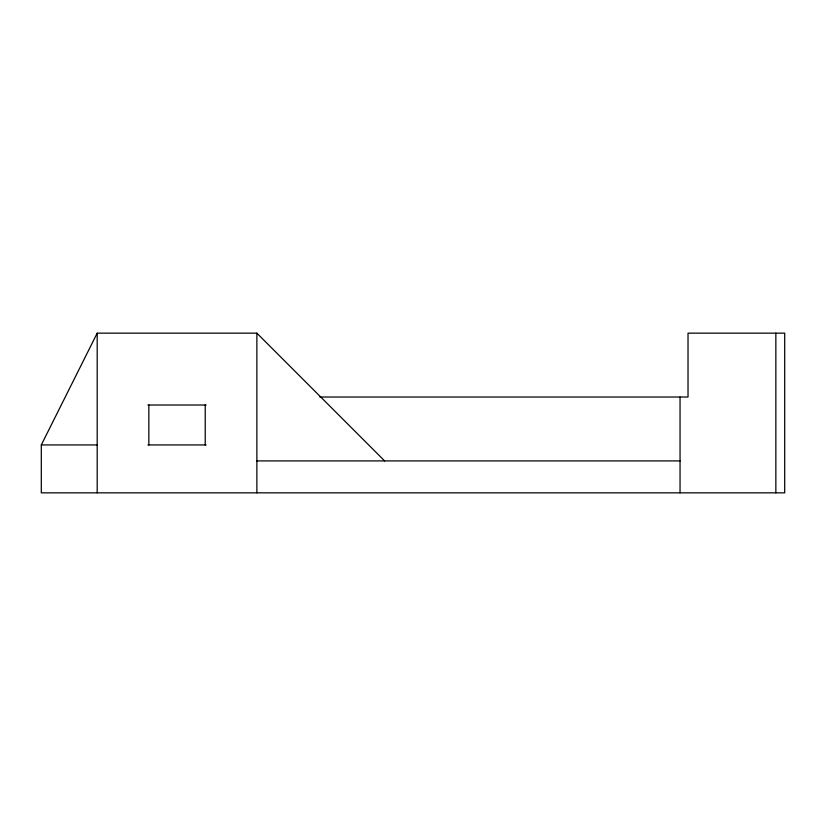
<?xml version="1.0" encoding="UTF-8"?>
<svg xmlns="http://www.w3.org/2000/svg" width="826" height="826" viewBox="0 0 826 826"><rect width="100%" height="100%" fill="white"/><g stroke="black" fill="none" stroke-linecap="round" stroke-linejoin="round"><path stroke-width="1.24" d="M319.858 397.027L688.027 397.027L688.027 333.157L784.7 333.157L784.7 492.843L41.3 492.843L41.3 444.935L97.189 333.157L256.876 333.157L384.627 460.908M147.916 405.019L206.149 405.019M41.3 444.935L97.189 444.935M147.916 444.935L206.149 444.935M256.876 460.908L680.046 460.908M775.851 333.157L775.851 492.843M680.046 397.027L680.046 492.843M256.876 333.157L256.876 492.843M205.23 405.019L205.23 444.935M148.845 405.019L148.845 444.935M97.189 333.157L97.189 492.843"/></g></svg>
